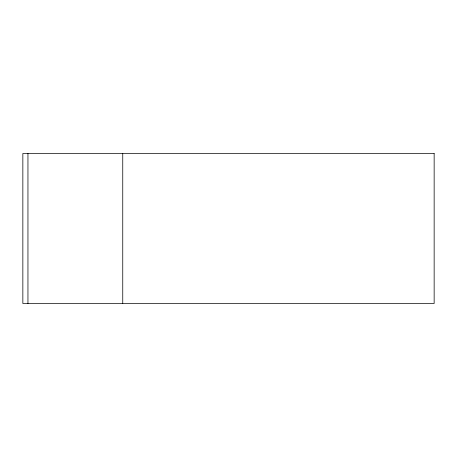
<?xml version="1.0" encoding="UTF-8"?>
<svg xmlns="http://www.w3.org/2000/svg" width="457" height="457" viewBox="0 0 457 457"><rect width="100%" height="100%" fill="white"/><g stroke="black" fill="none" stroke-linecap="round" stroke-linejoin="round"><path stroke-width="0.69" d="M122.75 153.501L122.75 303.499M27.951 153.501L27.951 303.499M434.15 153.501L22.85 153.501L22.85 303.499L434.15 303.499L434.15 153.501"/></g></svg>
